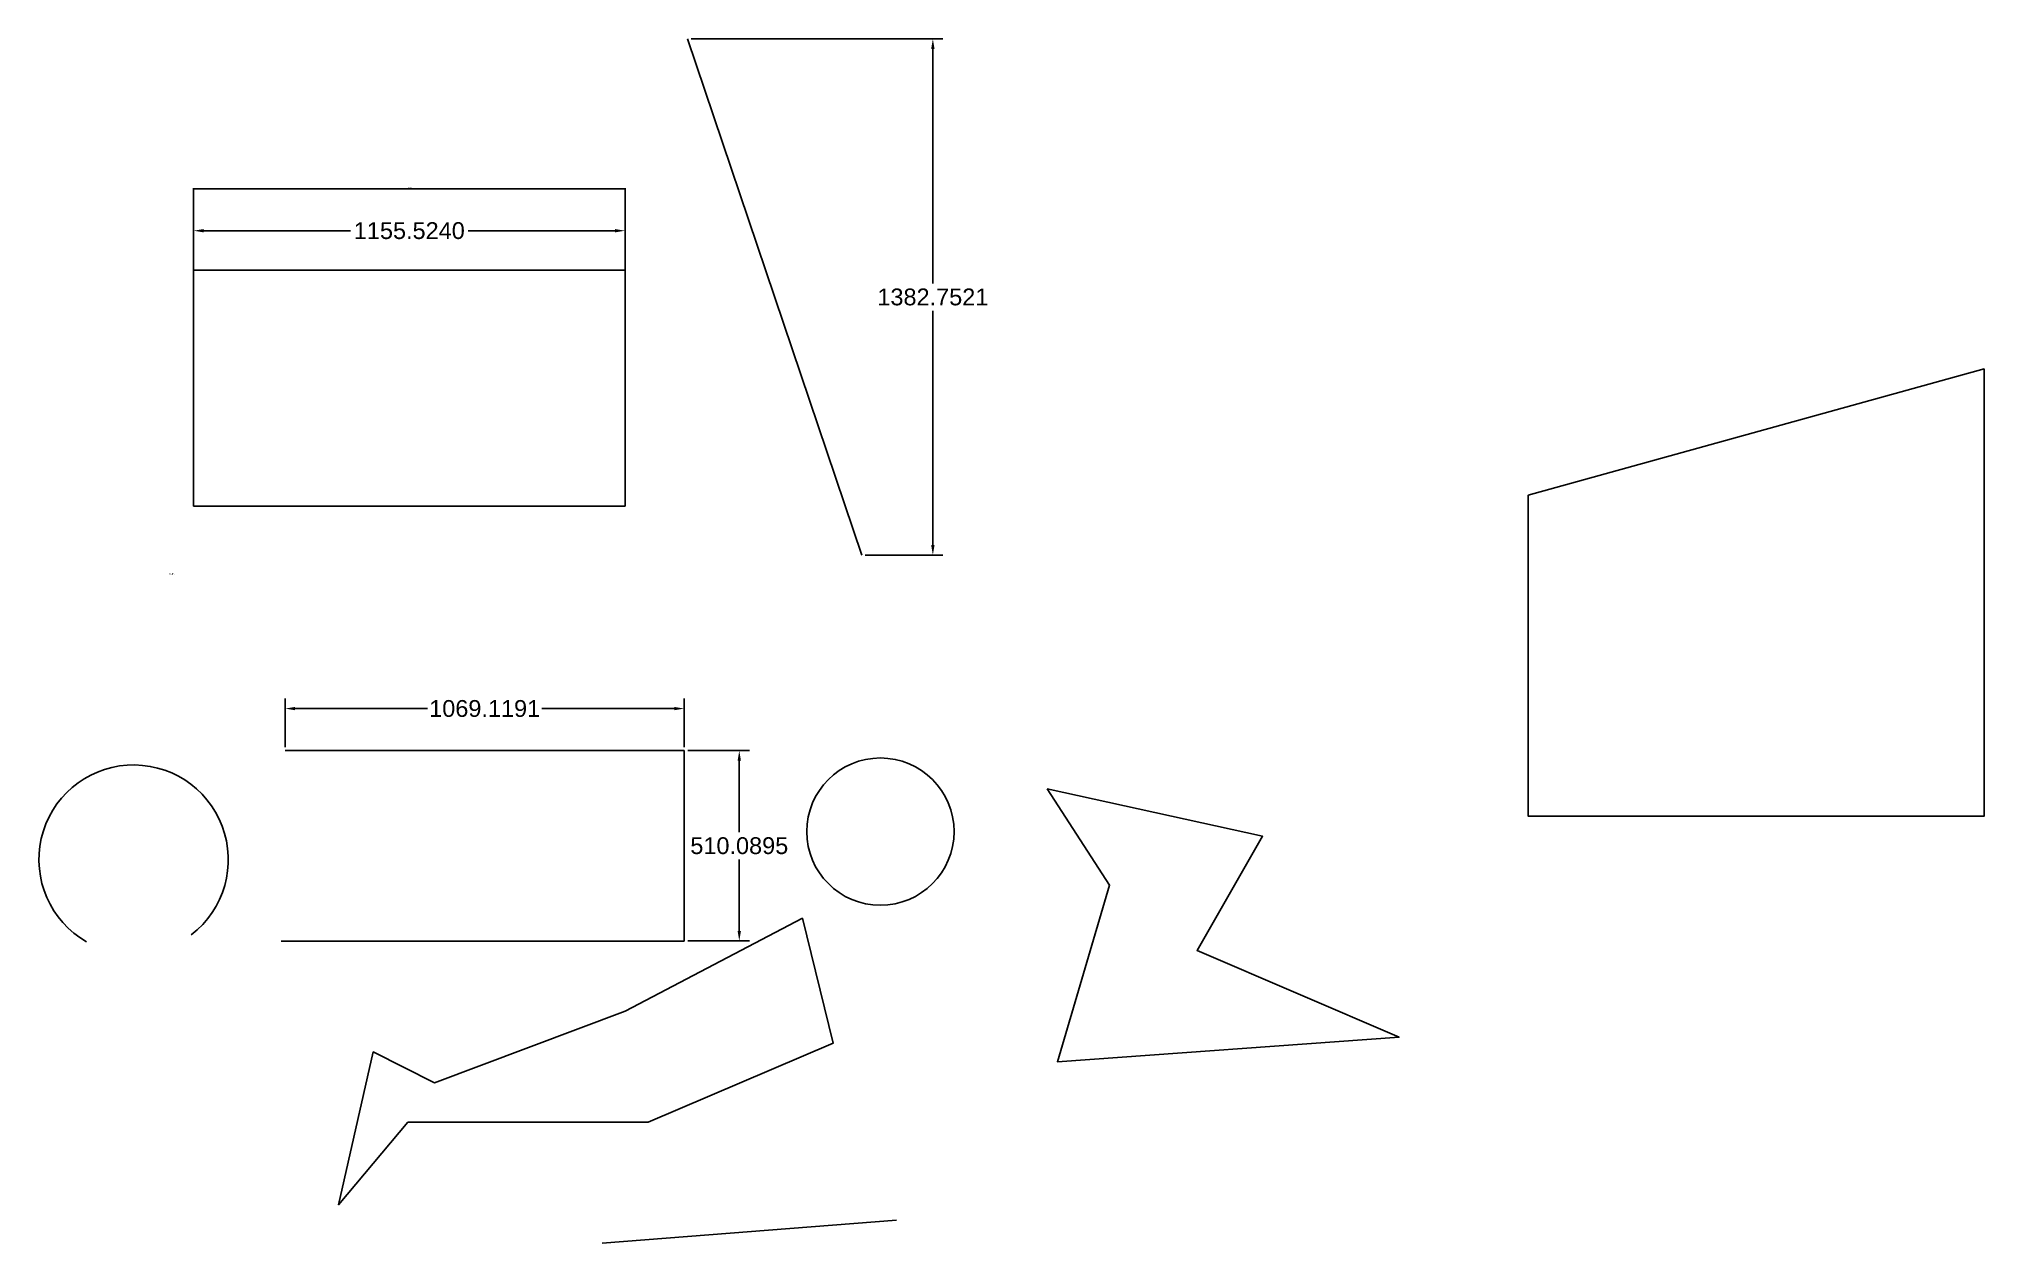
# Model space of a CAD drawing. Header units: millimetres. Extents: x 796 to 6004, y 1091 to 4316.
import ezdxf

# ---------------------------------------------------------------- set-up
doc = ezdxf.new("R2010")
doc.units = ezdxf.units.MM
doc.styles.get("Standard").update_dxf_attribs({"font": 'arial.ttf'})
doc.dimstyles.new('ISO-25', dxfattribs={"dimtxt": 2.5, "dimasz": 2.5, "dimexe": 1.25, "dimexo": 0.625, "dimtad": 1, "dimtxsty": 'Standard', "dimcen": 2.5, "dimadec": 0, "dimazin": 0, "dimtfac": 1, "dimtmove": 0, "dimatfit": 3, "dimfxl": 1, "dimarcsym": 0})
doc.dimstyles.get("Standard").update_dxf_attribs({"dimscale": 150, "dimtxt": 0.3, "dimasz": 0.18, "dimexe": 0.18, "dimexo": 0.0625, "dimgap": 0.09, "dimtad": 0, "dimtih": 1, "dimtoh": 1, "dimdec": 4, "dimzin": 0, "dimdsep": 46, "dimtxsty": 'Standard', "dimcen": 0.09, "dimclrd": 3, "dimclre": 3, "dimclrt": 3, "dimadec": 0, "dimazin": 0, "dimtfac": 1, "dimtdec": 4, "dimtofl": 0, "dimtmove": 0, "dimatfit": 3, "dimfxl": 1, "dimtolj": 1, "dimtzin": 0, "dimarcsym": 0})

# ---------------------------------------------------------------- blocks, each defined once
blk = doc.blocks.new('*D1')
at = {"color": 0, "lineweight": -2, "transparency": 16777216}
for p, q in [((1209.7, 3697.5), (1209.7, 3915.9)), ((1212.2, 3914.6), (2362.7, 3914.6)), ((2365.2, 3697.5), (2365.2, 3915.9))]:
    blk.add_line(p, q, dxfattribs=at)
at = {"color": 0, "transparency": 16777216}
for points in [[(1212.2, 3915), (1212.2, 3914.2), (1209.7, 3914.6)], [(2362.7, 3915), (2362.7, 3914.2), (2365.2, 3914.6)]]:
    blk.add_solid(points, dxfattribs=at)
at = {"layer": 'Defpoints', "color": 0, "transparency": 16777216}
for p in [(2365.2, 3914.6), (1209.7, 3696.8), (2365.2, 3696.8)]:
    blk.add_point(p, dxfattribs=at)
at = {"color": 0, "transparency": 16777216, "insert": (1787.4, 3916.7), "char_height": 2.5, "attachment_point": 5}
blk.add_mtext('1155,52', dxfattribs=at)
blk = doc.blocks.new('*D2')
at = {"color": 3, "lineweight": -2, "transparency": 16777216}
for p, q in [((1209.7, 3706.2), (1209.7, 3829.3)), ((1236.7, 3802.3), (1630.3, 3802.3)), ((2338.2, 3802.3), (1944.6, 3802.3)), ((2365.2, 3706.2), (2365.2, 3829.3))]:
    blk.add_line(p, q, dxfattribs=at)
at = {"color": 3, "transparency": 16777216}
for points in [[(1236.7, 3806.8), (1236.7, 3797.8), (1209.7, 3802.3)], [(2338.2, 3806.8), (2338.2, 3797.8), (2365.2, 3802.3)]]:
    blk.add_solid(points, dxfattribs=at)
at = {"layer": 'Defpoints', "color": 0, "transparency": 16777216}
for p in [(2365.2, 3802.3), (1209.7, 3696.8), (2365.2, 3696.8)]:
    blk.add_point(p, dxfattribs=at)
at = {"color": 3, "transparency": 16777216, "insert": (1787.4, 3802.3), "char_height": 45, "attachment_point": 5}
blk.add_mtext('\\A1;1155.5240', dxfattribs=at)
blk = doc.blocks.new('*D3')
at = {"color": 3, "lineweight": -2, "transparency": 16777216}
for p, q in [((1454.6, 2419.7), (1454.6, 2549.6)), ((1481.6, 2522.6), (1836.3, 2522.6)), ((2496.7, 2522.6), (2142, 2522.6)), ((2523.7, 2419.7), (2523.7, 2549.6))]:
    blk.add_line(p, q, dxfattribs=at)
at = {"color": 3, "transparency": 16777216}
for points in [[(1481.6, 2527.1), (1481.6, 2518.1), (1454.6, 2522.6)], [(2496.7, 2527.1), (2496.7, 2518.1), (2523.7, 2522.6)]]:
    blk.add_solid(points, dxfattribs=at)
at = {"layer": 'Defpoints', "color": 0, "transparency": 16777216}
for p in [(2523.7, 2522.6), (1454.6, 2410.3), (2523.7, 2410.3)]:
    blk.add_point(p, dxfattribs=at)
at = {"color": 3, "transparency": 16777216, "insert": (1989.2, 2522.6), "char_height": 45, "attachment_point": 5}
blk.add_mtext('\\A1;1069.1191', dxfattribs=at)
blk = doc.blocks.new('*D4')
at = {"color": 3, "lineweight": -2, "transparency": 16777216}
for p, q in [((2533.1, 2410.3), (2697.9, 2410.3)), ((2670.9, 2383.3), (2670.9, 2191.7)), ((2670.9, 1927.2), (2670.9, 2118.8)), ((2533.1, 1900.2), (2697.9, 1900.2))]:
    blk.add_line(p, q, dxfattribs=at)
at = {"color": 3, "transparency": 16777216}
for points in [[(2666.4, 2383.3), (2675.4, 2383.3), (2670.9, 2410.3)], [(2666.4, 1927.2), (2675.4, 1927.2), (2670.9, 1900.2)]]:
    blk.add_solid(points, dxfattribs=at)
at = {"layer": 'Defpoints', "color": 0, "transparency": 16777216}
for p in [(2523.7, 2410.3), (2523.7, 1900.2), (2670.9, 1900.2)]:
    blk.add_point(p, dxfattribs=at)
at = {"color": 3, "transparency": 16777216, "insert": (2670.9, 2155.2), "char_height": 45, "attachment_point": 5}
blk.add_mtext('\\A1;510.0895', dxfattribs=at)
blk = doc.blocks.new('*D5')
at = {"color": 3, "lineweight": -2, "transparency": 16777216}
for p, q in [((2541.7, 4316), (3216.2, 4316)), ((3189.2, 4289), (3189.2, 3661.1)), ((3189.2, 2960.3), (3189.2, 3588.2)), ((3008.2, 2933.3), (3216.2, 2933.3))]:
    blk.add_line(p, q, dxfattribs=at)
at = {"color": 3, "transparency": 16777216}
for points in [[(3184.7, 4289), (3193.7, 4289), (3189.2, 4316)], [(3184.7, 2960.3), (3193.7, 2960.3), (3189.2, 2933.3)]]:
    blk.add_solid(points, dxfattribs=at)
at = {"layer": 'Defpoints', "color": 0, "transparency": 16777216}
for p in [(2532.4, 4316), (2998.8, 2933.3), (3189.2, 2933.3)]:
    blk.add_point(p, dxfattribs=at)
at = {"color": 3, "transparency": 16777216, "insert": (3189.2, 3624.7), "char_height": 45, "attachment_point": 5}
blk.add_mtext('\\A1;1382.7521', dxfattribs=at)

msp = doc.modelspace()

# ---------------------------------------------------------------- linework, layer by layer
for p, q in [((2523.71335, 2410.27568), (1454.59424, 2410.27568)), ((2523.71335, 1900.18618), (2523.71335, 2410.27568)), ((1444.05066, 1900.18618), (2523.71335, 1900.18618)), ((2304.03722, 1091.16039), (3091.91354, 1152.3898))]:
    msp.add_line(p, q)
for points in [[(2532.36267, 4316.03148), (2998.8405, 2933.27935)], [(4783.40129, 3094.00764), (4783.40129, 2234.46929), (6003.91692, 2234.46929), (6003.91692, 3432.27755), (4783.40129, 3094.00764)], [(3495.3569, 2307.3032), (4072.00632, 2180.62166), (3896.68799, 1874.4746), (4437.42883, 1642.2251), (3522.81639, 1576.77297), (3662.22614, 2049.7174), (3495.3569, 2307.3032)], [(1783.55396, 1415.39037), (2426.7124, 1415.39037), (2922.2607, 1626.17116), (2840.02077, 1961.31261), (2365.55963, 1712.59128), (1855.25031, 1520.78077), (1690.77045, 1602.98527), (1597.98694, 1194.07055), (1783.55396, 1415.39037)]]:
    msp.add_lwpolyline(points)
msp.add_lwpolyline([(1209.65566, 3696.83811), (2365.17971, 3696.83811), (2365.17971, 3064.90883), (1209.65566, 3064.90883)], close=True)
msp.add_circle((3048.78367, 2193.17147), 197.19248)
msp.add_arc((1049.18533, 2118.12024), 253.55727, 307.53298946, 240.20619778)

# ---------------------------------------------------------------- texts
at = {"insert": (1111.98601, 2884.19522), "char_height": 2.5, "attachment_point": 1}
msp.add_mtext_dynamic_manual_height_columns('\\pxi13;{\\fSimSun|b0|i0|c134|p2;测试用例}', width=1346.6725408, gutter_width=12.5, heights=[0], dxfattribs=at)

# ---------------------------------------------------------------- dimensions: what is measured, and where the dimension line sits
dim = msp.add_linear_dim(base=(3189.19418, 2933.27935), p1=(2532.36267, 4316.03148), p2=(2998.8405, 2933.27935), angle=90, dimstyle='Standard', override={"dimtfillclr": 3})
dim.commit()
dim.dimension.update_dxf_attribs({"geometry": '*D5', "text_midpoint": (3189.19418, 3624.65541)})
for base, p1, p2, dimstyle, picture, middle in [((2365.17971, 3914.60881), (1209.65566, 3696.83811), (2365.17971, 3696.83811), 'ISO-25', '*D1', (1787.41769, 3916.7362)), ((2365.179709, 3802.262588), (1209.655664, 3696.838107), (2365.179709, 3696.838107), 'Standard', '*D2', (1787.417687, 3802.262588)), ((2523.71335, 2522.57395), (1454.59424, 2410.27568), (2523.71335, 2410.27568), 'Standard', '*D3', (1989.1538, 2522.57395))]:
    dim = msp.add_linear_dim(base=base, p1=p1, p2=p2, dimstyle=dimstyle)
    dim.commit()
    dim.dimension.update_dxf_attribs({"geometry": picture, "text_midpoint": middle})
dim = msp.add_linear_dim(base=(2670.87224, 1900.18618), p1=(2523.71335, 2410.27568), p2=(2523.71335, 1900.18618), angle=90, dimstyle='Standard')
dim.commit()
dim.dimension.update_dxf_attribs({"geometry": '*D4', "text_midpoint": (2670.87224, 2155.23093)})

doc.saveas('drawing.dxf')
